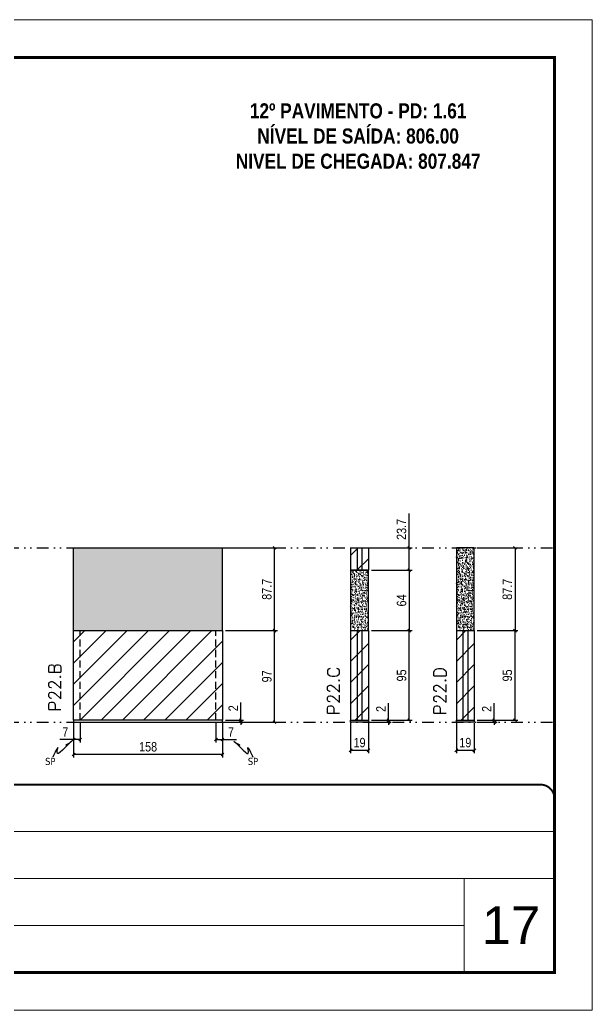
# Model space of a CAD drawing. Extents: x 808 to 7089, y -98 to 17032.
# Drawn here: x 1686 to 2293, y 11388 to 12438 of the extents above; entities that cross this region are included whole.
import ezdxf

# ---------------------------------------------------------------- set-up
doc = ezdxf.new("R2010")
doc.units = 0
for name, pattern in [('CONTINUO', [0]), ('DASHED', [0.75, 0.5, -0.25]), ('DIVIDE2', [0.625, 0.25, -0.125, 0, -0.125, 0, -0.125]), ('HIDDEN', [0.375, 0.25, -0.125])]:
    doc.linetypes.add(name, pattern=pattern)
for name, color, linetype, lineweight in [('CARIMBO', 255, 'Continuous', 9), ('Folhas', 255, 'Continuous', 9), ('REAPROVEITAMENTO', 251, 'Continuous', 9), ('SARRAFO DE PRESSAO', 251, 'DASHED', 9), ('Texto Seção', 7, 'Continuous', 15)]:
    doc.layers.add(name, color=color, linetype=linetype, lineweight=lineweight)
for name, color, linetype in [('COTA', 241, 'Continuous'), ('NOMENCLATURA', 7, 'Continuous'), ('Nível', 160, 'Continuous'), ('Painéis', 200, 'Continuous'), ('SARR_2.2x7', 40, 'Continuous'), ('Sarrafo de Pressão', 42, 'HIDDEN'), ('texto', 7, 'Continuous')]:
    doc.layers.add(name, color=color, linetype=linetype)
doc.styles.add('ARIAL', font='arial.ttf')
doc.styles.add('COTA TECNICA', font='techl___.ttf', dxfattribs={"height": 10})
doc.styles.add('COTA TECNICA-50', font='techl___.ttf', dxfattribs={"height": 10})
doc.styles.add('REGUA-120', font='ROMANS.shx', dxfattribs={"height": 15})
doc.styles.add('ROMANC', font='techb___.ttf', dxfattribs={"height": 2.5})
doc.styles.get("Standard").update_dxf_attribs({"font": 'arial.ttf'})
doc.dimstyles.new('COTA PAINEL-50', dxfattribs={"dimtxt": 10, "dimasz": 3, "dimexe": 3, "dimexo": 3, "dimgap": 3, "dimtad": 1, "dimdec": 1, "dimzin": 12, "dimdsep": 46, "dimtxsty": 'COTA TECNICA-50', "dimblk1": 'OBLIQUE', "dimblk2": 'OBLIQUE', "dimsah": 1, "dimcen": 0.9, "dimclrd": 4, "dimclre": 4, "dimclrt": 240, "dimadec": 1, "dimazin": 3, "dimtfac": 1, "dimtdec": 1, "dimtmove": 0, "dimatfit": 3, "dimfxl": 1, "dimtolj": 1, "dimtzin": 12, "dimarcsym": 0})
doc.dimstyles.new('PAINEL', dxfattribs={"dimtxt": 10, "dimasz": 3, "dimexe": 3, "dimexo": 3, "dimgap": 3, "dimtad": 1, "dimdec": 1, "dimzin": 12, "dimdsep": 46, "dimtxsty": 'COTA TECNICA', "dimblk1": 'OBLIQUE', "dimblk2": 'OBLIQUE', "dimsah": 1, "dimcen": 0.9, "dimclrd": 4, "dimclre": 4, "dimclrt": 240, "dimadec": 1, "dimazin": 3, "dimtfac": 1, "dimtdec": 1, "dimtmove": 0, "dimatfit": 3, "dimfxl": 1, "dimtolj": 1, "dimtzin": 12, "dimarcsym": 0})
doc.dimstyles.get("Standard").update_dxf_attribs({"dimtxt": 0.18, "dimasz": 0.18, "dimexe": 0.18, "dimexo": 0.0625, "dimgap": 0.09, "dimtad": 0, "dimtih": 1, "dimtoh": 1, "dimdec": 4, "dimzin": 0, "dimdsep": 46, "dimtxsty": 'Standard', "dimcen": 0.09, "dimadec": 0, "dimazin": 0, "dimtfac": 1, "dimtdec": 4, "dimtofl": 0, "dimtmove": 0, "dimatfit": 3, "dimfxl": 1, "dimtolj": 1, "dimtzin": 0, "dimarcsym": 0})

# ---------------------------------------------------------------- blocks, each defined once
blk = doc.blocks.new('9999999999')
at = {"color": 30, "linetype": 'CONTINUO'}
for p, q in [((98564.6, 34379.6), (99584, 34379.6)), ((98564.6, 34329.8), (99488, 34329.8)), ((99584, 34329.8), (99488, 34329.8)), ((99488, 34329.8), (99488, 34230.2)), ((98564.6, 34280), (99488, 34280))]:
    blk.add_line(p, q, dxfattribs=at)
at = {"color": 30, "linetype": 'CONTINUO', "const_width": 2}
blk.add_lwpolyline([(99584, 34230.2), (99584, 34414.4, 0.414214), (99569, 34429.4), (98229, 34429.4, 0.414214), (98214, 34414.4), (98214, 34245.2, 0.414214), (98229, 34230.2), (99584, 34230.2)], format="xyb", dxfattribs=at)
at = {"layer": 'Folhas'}
blk.add_lwpolyline([(98139, 34190.2), (99624, 34190.2), (99624, 35240.2), (98139, 35240.2)], close=True, dxfattribs=at)
at = {"layer": 'Folhas', "color": 30, "const_width": 3}
blk.add_lwpolyline([(98214, 34230.2), (99584, 34230.2), (99584, 35200.2), (98214, 35200.2)], close=True, dxfattribs=at)
blk = doc.blocks.new('_Oblique')
at = {"color": 0, "linetype": 'ByBlock', "lineweight": -2}
blk.add_line((-0.5, -0.5), (0.5, 0.5), dxfattribs=at)
blk = doc.blocks.new('*D1472')
at = {"layer": 'COTA', "color": 4, "lineweight": -2, "transparency": 16777216}
for p, q in [((1743.1, 11692.6), (1743.1, 11656.2)), ((1901.1, 11692.6), (1901.1, 11656.2)), ((1901.1, 11659.2), (1743.1, 11659.2))]:
    blk.add_line(p, q, dxfattribs=at)
at = {"layer": 'Defpoints', "color": 0, "transparency": 16777216}
for p in [(1743.1, 11695.6), (1901.1, 11695.6), (1743.1, 11659.2)]:
    blk.add_point(p, dxfattribs=at)
at = {"layer": 'COTA', "color": 4, "lineweight": -2, "transparency": 16777216, "xscale": 3, "yscale": 3, "zscale": 3, "rotation": 180}
blk.add_blockref('_Oblique', (1743.1, 11659.2), dxfattribs=at)
at = {"layer": 'COTA', "color": 4, "lineweight": -2, "transparency": 16777216, "xscale": 3, "yscale": 3, "zscale": 3}
blk.add_blockref('_Oblique', (1901.1, 11659.2), dxfattribs=at)
at = {"layer": 'COTA', "color": 240, "transparency": 16777216, "insert": (1822.1, 11667.4), "char_height": 10, "attachment_point": 5, "style": 'COTA TECNICA'}
blk.add_mtext('\\A1;158', dxfattribs=at)
blk = doc.blocks.new('*D1473')
at = {"layer": 'COTA', "color": 4, "lineweight": -2, "transparency": 16777216}
for p, q in [((1894.1, 11692.6), (1894.1, 11672.1)), ((1901.1, 11690.6), (1901.1, 11672.1)), ((1894.1, 11675.1), (1901.1, 11675.1)), ((1901.1, 11675.1), (1915.9, 11675.1))]:
    blk.add_line(p, q, dxfattribs=at)
at = {"layer": 'Defpoints', "color": 0, "transparency": 16777216}
for p in [(1894.1, 11695.6), (1901.1, 11693.6), (1901.1, 11675.1)]:
    blk.add_point(p, dxfattribs=at)
at = {"layer": 'COTA', "color": 4, "lineweight": -2, "transparency": 16777216, "xscale": 3, "yscale": 3, "zscale": 3, "rotation": 180}
blk.add_blockref('_Oblique', (1894.1, 11675.1), dxfattribs=at)
at = {"layer": 'COTA', "color": 4, "lineweight": -2, "transparency": 16777216, "xscale": 3, "yscale": 3, "zscale": 3}
blk.add_blockref('_Oblique', (1901.1, 11675.1), dxfattribs=at)
at = {"layer": 'COTA', "color": 240, "transparency": 16777216, "insert": (1910, 11683.2), "char_height": 10, "attachment_point": 5, "style": 'COTA TECNICA-50'}
blk.add_mtext('\\A1;7', dxfattribs=at)
blk = doc.blocks.new('*D1474')
at = {"layer": 'COTA', "color": 4, "lineweight": -2, "transparency": 16777216}
for p, q in [((1743.1, 11690.6), (1743.1, 11672.1)), ((1750.1, 11692.6), (1750.1, 11672.1)), ((1743.1, 11675.1), (1728.4, 11675.1)), ((1750.1, 11675.1), (1743.1, 11675.1))]:
    blk.add_line(p, q, dxfattribs=at)
at = {"layer": 'Defpoints', "color": 0, "transparency": 16777216}
for p in [(1743.1, 11693.6), (1750.1, 11695.6), (1743.1, 11675.1)]:
    blk.add_point(p, dxfattribs=at)
at = {"layer": 'COTA', "color": 4, "lineweight": -2, "transparency": 16777216, "xscale": 3, "yscale": 3, "zscale": 3, "rotation": 180}
blk.add_blockref('_Oblique', (1743.1, 11675.1), dxfattribs=at)
at = {"layer": 'COTA', "color": 4, "lineweight": -2, "transparency": 16777216, "xscale": 3, "yscale": 3, "zscale": 3}
blk.add_blockref('_Oblique', (1750.1, 11675.1), dxfattribs=at)
at = {"layer": 'COTA', "color": 240, "transparency": 16777216, "insert": (1734.3, 11683.2), "char_height": 10, "attachment_point": 5, "style": 'COTA TECNICA-50'}
blk.add_mtext('\\A1;7', dxfattribs=at)
blk = doc.blocks.new('*D1475')
at = {"layer": 'COTA', "color": 4, "lineweight": -2, "transparency": 16777216}
for p, q in [((1920.4, 11695.6), (1920.4, 11714.4)), ((1904.1, 11695.6), (1923.4, 11695.6)), ((1904.1, 11693.6), (1923.4, 11693.6)), ((1920.4, 11693.6), (1920.4, 11695.6)), ((1920.4, 11693.6), (1920.4, 11690.6))]:
    blk.add_line(p, q, dxfattribs=at)
at = {"layer": 'Defpoints', "color": 0, "transparency": 16777216}
for p in [(1901.1, 11695.6), (1901.1, 11693.6), (1920.4, 11693.6)]:
    blk.add_point(p, dxfattribs=at)
at = {"layer": 'COTA', "color": 4, "lineweight": -2, "transparency": 16777216, "xscale": 3, "yscale": 3, "zscale": 3}
for p, rotation in [((1920.4, 11695.6), 270), ((1920.4, 11693.6), 90)]:
    blk.add_blockref('_Oblique', p, dxfattribs=dict(at, rotation=rotation))
at = {"layer": 'COTA', "color": 240, "transparency": 16777216, "insert": (1912.4, 11708.3), "char_height": 10, "attachment_point": 5, "rotation": 90, "style": 'COTA TECNICA-50'}
blk.add_mtext('\\A1;2', dxfattribs=at)
blk = doc.blocks.new('*D1476')
at = {"layer": 'COTA', "color": 4, "lineweight": -2, "transparency": 16777216}
for p, q in [((1904.1, 11790.6), (1959.2, 11790.6)), ((1956.2, 11693.6), (1956.2, 11790.6)), ((1904.1, 11693.6), (1959.2, 11693.6))]:
    blk.add_line(p, q, dxfattribs=at)
at = {"layer": 'Defpoints', "color": 0, "transparency": 16777216}
for p in [(1901.1, 11790.6), (1956.2, 11790.6), (1901.1, 11693.6)]:
    blk.add_point(p, dxfattribs=at)
at = {"layer": 'COTA', "color": 4, "lineweight": -2, "transparency": 16777216, "xscale": 3, "yscale": 3, "zscale": 3}
for p, rotation in [((1956.2, 11790.6), 90), ((1956.2, 11693.6), 270)]:
    blk.add_blockref('_Oblique', p, dxfattribs=dict(at, rotation=rotation))
at = {"layer": 'COTA', "color": 240, "transparency": 16777216, "insert": (1948.1, 11742.1), "char_height": 10, "attachment_point": 5, "rotation": 90, "style": 'COTA TECNICA-50'}
blk.add_mtext('\\A1;97', dxfattribs=at)
blk = doc.blocks.new('*D1477')
at = {"layer": 'COTA', "color": 4, "lineweight": -2, "transparency": 16777216}
for p, q in [((1870.1, 11878.3), (1959.2, 11878.3)), ((1956.2, 11790.6), (1956.2, 11878.3)), ((1904.1, 11790.6), (1959.2, 11790.6))]:
    blk.add_line(p, q, dxfattribs=at)
at = {"layer": 'Defpoints', "color": 0, "transparency": 16777216}
for p in [(1867.1, 11878.3), (1956.2, 11878.3), (1901.1, 11790.6)]:
    blk.add_point(p, dxfattribs=at)
at = {"layer": 'COTA', "color": 4, "lineweight": -2, "transparency": 16777216, "xscale": 3, "yscale": 3, "zscale": 3}
for p, rotation in [((1956.2, 11878.3), 90), ((1956.2, 11790.6), 270)]:
    blk.add_blockref('_Oblique', p, dxfattribs=dict(at, rotation=rotation))
at = {"layer": 'COTA', "color": 240, "transparency": 16777216, "insert": (1948.1, 11834.4), "char_height": 10, "attachment_point": 5, "rotation": 90, "style": 'COTA TECNICA-50'}
blk.add_mtext('\\A1;87.7', dxfattribs=at)
blk = doc.blocks.new('*D1463')
at = {"layer": 'COTA', "color": 4, "lineweight": -2, "transparency": 16777216}
for p, q in [((2036.9, 11692.6), (2036.9, 11660.7)), ((2055.9, 11692.6), (2055.9, 11660.7)), ((2036.9, 11663.7), (2055.9, 11663.7))]:
    blk.add_line(p, q, dxfattribs=at)
at = {"layer": 'Defpoints', "color": 0, "transparency": 16777216}
for p in [(2036.9, 11695.6), (2055.9, 11695.6), (2055.9, 11663.7)]:
    blk.add_point(p, dxfattribs=at)
at = {"layer": 'COTA', "color": 4, "lineweight": -2, "transparency": 16777216, "xscale": 3, "yscale": 3, "zscale": 3, "rotation": 180}
blk.add_blockref('_Oblique', (2036.9, 11663.7), dxfattribs=at)
at = {"layer": 'COTA', "color": 4, "lineweight": -2, "transparency": 16777216, "xscale": 3, "yscale": 3, "zscale": 3}
blk.add_blockref('_Oblique', (2055.9, 11663.7), dxfattribs=at)
at = {"layer": 'COTA', "color": 240, "transparency": 16777216, "insert": (2046.4, 11671.8), "char_height": 10, "attachment_point": 5, "style": 'COTA TECNICA'}
blk.add_mtext('\\A1;19', dxfattribs=at)
blk = doc.blocks.new('*D1464')
at = {"layer": 'COTA', "color": 4, "lineweight": -2, "transparency": 16777216}
for p, q in [((2077.1, 11695.6), (2077.1, 11713.7)), ((2058.9, 11695.6), (2080.1, 11695.6)), ((2058.9, 11693.6), (2080.1, 11693.6)), ((2077.1, 11693.6), (2077.1, 11695.6)), ((2077.1, 11693.6), (2077.1, 11690.6))]:
    blk.add_line(p, q, dxfattribs=at)
at = {"layer": 'Defpoints', "color": 0, "transparency": 16777216}
for p in [(2055.9, 11695.6), (2055.9, 11693.6), (2077.1, 11695.6)]:
    blk.add_point(p, dxfattribs=at)
at = {"layer": 'COTA', "color": 4, "lineweight": -2, "transparency": 16777216, "xscale": 3, "yscale": 3, "zscale": 3}
for p, rotation in [((2077.1, 11695.6), 270), ((2077.1, 11693.6), 90)]:
    blk.add_blockref('_Oblique', p, dxfattribs=dict(at, rotation=rotation))
at = {"layer": 'COTA', "color": 240, "transparency": 16777216, "insert": (2069.1, 11707.6), "char_height": 10, "attachment_point": 5, "rotation": 90, "style": 'COTA TECNICA-50'}
blk.add_mtext('\\A1;2', dxfattribs=at)
blk = doc.blocks.new('*D1483')
at = {"layer": 'COTA', "color": 4, "linetype": 'ByBlock', "lineweight": -2, "transparency": 16777216}
for p, q in [((2058.9, 11854.6), (2102.1, 11854.6)), ((2099.1, 11854.6), (2099.1, 11790.6)), ((2058.9, 11790.6), (2102.1, 11790.6))]:
    blk.add_line(p, q, dxfattribs=at)
at = {"layer": 'Defpoints', "color": 0, "linetype": 'ByBlock', "transparency": 16777216}
for p in [(2055.9, 11854.6), (2055.9, 11790.6), (2099.1, 11790.6)]:
    blk.add_point(p, dxfattribs=at)
at = {"layer": 'COTA', "color": 4, "linetype": 'ByBlock', "lineweight": -2, "transparency": 16777216, "xscale": 3, "yscale": 3, "zscale": 3}
for p, rotation in [((2099.1, 11854.6), 90), ((2099.1, 11790.6), 270)]:
    blk.add_blockref('_Oblique', p, dxfattribs=dict(at, rotation=rotation))
at = {"layer": 'COTA', "color": 240, "linetype": 'ByBlock', "transparency": 16777216, "insert": (2091, 11822.6), "char_height": 10, "attachment_point": 5, "rotation": 90, "style": 'COTA TECNICA'}
blk.add_mtext('\\A1;64', dxfattribs=at)
blk = doc.blocks.new('*D1484')
at = {"layer": 'COTA', "color": 4, "lineweight": -2, "transparency": 16777216}
for p, q in [((2058.9, 11790.6), (2102.1, 11790.6)), ((2099.1, 11695.6), (2099.1, 11790.6)), ((2058.9, 11695.6), (2102.1, 11695.6))]:
    blk.add_line(p, q, dxfattribs=at)
at = {"layer": 'Defpoints', "color": 0, "transparency": 16777216}
for p in [(2055.9, 11790.6), (2099.1, 11790.6), (2055.9, 11695.6)]:
    blk.add_point(p, dxfattribs=at)
at = {"layer": 'COTA', "color": 4, "lineweight": -2, "transparency": 16777216, "xscale": 3, "yscale": 3, "zscale": 3}
for p, rotation in [((2099.1, 11790.6), 90), ((2099.1, 11695.6), 270)]:
    blk.add_blockref('_Oblique', p, dxfattribs=dict(at, rotation=rotation))
at = {"layer": 'COTA', "color": 240, "transparency": 16777216, "insert": (2091, 11743.1), "char_height": 10, "attachment_point": 5, "rotation": 90, "style": 'COTA TECNICA-50'}
blk.add_mtext('\\A1;95', dxfattribs=at)
blk = doc.blocks.new('*D1494')
at = {"layer": 'COTA', "color": 4, "lineweight": -2, "transparency": 16777216}
for p, q in [((2149.1, 11692.6), (2149.1, 11660.7)), ((2168.1, 11692.6), (2168.1, 11660.7)), ((2149.1, 11663.7), (2168.1, 11663.7))]:
    blk.add_line(p, q, dxfattribs=at)
at = {"layer": 'Defpoints', "color": 0, "transparency": 16777216}
for p in [(2149.1, 11695.6), (2168.1, 11695.6), (2168.1, 11663.7)]:
    blk.add_point(p, dxfattribs=at)
at = {"layer": 'COTA', "color": 4, "lineweight": -2, "transparency": 16777216, "xscale": 3, "yscale": 3, "zscale": 3, "rotation": 180}
blk.add_blockref('_Oblique', (2149.1, 11663.7), dxfattribs=at)
at = {"layer": 'COTA', "color": 4, "lineweight": -2, "transparency": 16777216, "xscale": 3, "yscale": 3, "zscale": 3}
blk.add_blockref('_Oblique', (2168.1, 11663.7), dxfattribs=at)
at = {"layer": 'COTA', "color": 240, "transparency": 16777216, "insert": (2158.6, 11671.8), "char_height": 10, "attachment_point": 5, "style": 'COTA TECNICA'}
blk.add_mtext('\\A1;19', dxfattribs=at)
blk = doc.blocks.new('*D1495')
at = {"layer": 'COTA', "color": 4, "lineweight": -2, "transparency": 16777216}
for p, q in [((2189.3, 11695.6), (2189.3, 11713.7)), ((2171.1, 11695.6), (2192.3, 11695.6)), ((2171.1, 11693.6), (2192.3, 11693.6)), ((2189.3, 11693.6), (2189.3, 11695.6)), ((2189.3, 11693.6), (2189.3, 11690.6))]:
    blk.add_line(p, q, dxfattribs=at)
at = {"layer": 'Defpoints', "color": 0, "transparency": 16777216}
for p in [(2168.1, 11695.6), (2168.1, 11693.6), (2189.3, 11695.6)]:
    blk.add_point(p, dxfattribs=at)
at = {"layer": 'COTA', "color": 4, "lineweight": -2, "transparency": 16777216, "xscale": 3, "yscale": 3, "zscale": 3}
for p, rotation in [((2189.3, 11695.6), 270), ((2189.3, 11693.6), 90)]:
    blk.add_blockref('_Oblique', p, dxfattribs=dict(at, rotation=rotation))
at = {"layer": 'COTA', "color": 240, "transparency": 16777216, "insert": (2181.3, 11707.6), "char_height": 10, "attachment_point": 5, "rotation": 90, "style": 'COTA TECNICA-50'}
blk.add_mtext('\\A1;2', dxfattribs=at)
blk = doc.blocks.new('*D1496')
at = {"layer": 'COTA', "color": 4, "linetype": 'ByBlock', "lineweight": -2, "transparency": 16777216}
for p, q in [((2171.1, 11878.3), (2214.3, 11878.3)), ((2211.3, 11878.3), (2211.3, 11790.6)), ((2171.1, 11790.6), (2214.3, 11790.6))]:
    blk.add_line(p, q, dxfattribs=at)
at = {"layer": 'Defpoints', "color": 0, "linetype": 'ByBlock', "transparency": 16777216}
for p in [(2168.1, 11878.3), (2168.1, 11790.6), (2211.3, 11790.6)]:
    blk.add_point(p, dxfattribs=at)
at = {"layer": 'COTA', "color": 4, "linetype": 'ByBlock', "lineweight": -2, "transparency": 16777216, "xscale": 3, "yscale": 3, "zscale": 3}
for p, rotation in [((2211.3, 11878.3), 90), ((2211.3, 11790.6), 270)]:
    blk.add_blockref('_Oblique', p, dxfattribs=dict(at, rotation=rotation))
at = {"layer": 'COTA', "color": 240, "linetype": 'ByBlock', "transparency": 16777216, "insert": (2203.2, 11834.4), "char_height": 10, "attachment_point": 5, "rotation": 90, "style": 'COTA TECNICA'}
blk.add_mtext('\\A1;87.7', dxfattribs=at)
blk = doc.blocks.new('*D1497')
at = {"layer": 'COTA', "color": 4, "lineweight": -2, "transparency": 16777216}
for p, q in [((2171.1, 11790.6), (2214.3, 11790.6)), ((2211.3, 11695.6), (2211.3, 11790.6)), ((2171.1, 11695.6), (2214.3, 11695.6))]:
    blk.add_line(p, q, dxfattribs=at)
at = {"layer": 'Defpoints', "color": 0, "transparency": 16777216}
for p in [(2168.1, 11790.6), (2211.3, 11790.6), (2168.1, 11695.6)]:
    blk.add_point(p, dxfattribs=at)
at = {"layer": 'COTA', "color": 4, "lineweight": -2, "transparency": 16777216, "xscale": 3, "yscale": 3, "zscale": 3}
for p, rotation in [((2211.3, 11790.6), 90), ((2211.3, 11695.6), 270)]:
    blk.add_blockref('_Oblique', p, dxfattribs=dict(at, rotation=rotation))
at = {"layer": 'COTA', "color": 240, "transparency": 16777216, "insert": (2203.2, 11743.1), "char_height": 10, "attachment_point": 5, "rotation": 90, "style": 'COTA TECNICA-50'}
blk.add_mtext('\\A1;95', dxfattribs=at)
blk = doc.blocks.new('*D1500')
at = {"layer": 'COTA', "color": 4, "lineweight": -2, "transparency": 16777216}
for p, q in [((2099.1, 11878.3), (2099.1, 11914.6)), ((2058.9, 11878.3), (2102.1, 11878.3)), ((2099.1, 11854.6), (2099.1, 11878.3)), ((2058.9, 11854.6), (2102.1, 11854.6))]:
    blk.add_line(p, q, dxfattribs=at)
at = {"layer": 'Defpoints', "color": 0, "transparency": 16777216}
for p in [(2055.9, 11878.3), (2099.1, 11878.3), (2055.9, 11854.6)]:
    blk.add_point(p, dxfattribs=at)
at = {"layer": 'COTA', "color": 4, "lineweight": -2, "transparency": 16777216, "xscale": 3, "yscale": 3, "zscale": 3}
for p, rotation in [((2099.1, 11878.3), 90), ((2099.1, 11854.6), 270)]:
    blk.add_blockref('_Oblique', p, dxfattribs=dict(at, rotation=rotation))
at = {"layer": 'COTA', "color": 240, "transparency": 16777216, "insert": (2090.9, 11897.9), "char_height": 10, "attachment_point": 5, "rotation": 90, "style": 'COTA TECNICA'}
blk.add_mtext('\\A1;23.7', dxfattribs=at)

msp = doc.modelspace()

# ---------------------------------------------------------------- hatches: boundary and pattern name
at = {"layer": 'COTA', "linetype": 'ByBlock'}
h = msp.add_hatch(dxfattribs=at)
h.set_pattern_fill('AR-CONC', color=256, scale=0.03)
h.set_pattern_definition([(50, (-6635.958, 7742.598), (5.46554, -0.4781726), [0.5715, -6.2865]), (355, (-6635.958, 7742.598), (-1.0573026, 5.7317054), [0.4572, -5.0292175]), (100.451445, (-6635.5027, 7742.5584), (4.4082374, 5.2535326), [0.4857003, -5.3427073]), (46.1842, (-6635.958, 7744.122), (8.132371, -1.26127), [0.85725, -9.42975]), (96.63556, (-6635.2804, 7744.017), (7.122124, 7.422784), [0.728551, -8.014068]), (351.18415, (-6635.958, 7744.122), (7.122124, 7.422784), [0.685799, -7.543792]), (21, (-6635.196, 7743.741), (4.5484317, -3.067956), [0.5715, -6.2865]), (326, (-6635.196, 7743.741), (1.854061, 5.525639), [0.4572, -5.0292]), (71.451445, (-6634.817, 7743.4855), (6.4024926, 2.457683), [0.4857003, -5.342698]), (37.5, (-6635.9581, 7742.5982), (0.0926581, 2.53665117), [0, -4.96824, 0, -5.1054, 0, -5.04825]), (7.5, (-6635.958, 7742.5982), (2.0045899, 3.00541724), [0, -2.91084, 0, -4.85394, 0, -1.92405]), (327.5, (-6637.6574, 7742.5982), (4.06771786, -0.1718623), [0, -1.905, 0, -5.9436, 0, -7.8867]), (317.5, (-6638.4194, 7742.5982), (4.4438754, 0.7627947), [0, -2.4765, 0, -3.94716, 0, -5.6007])])
h.paths.add_polyline_path([(1743.13, 11878.29), (1743.13, 11790.59), (1901.13, 11790.59), (1901.13, 11878.29)])
h = msp.add_hatch(dxfattribs=at)
h.set_pattern_fill('AR-CONC', color=256, scale=0.03)
h.set_pattern_definition([(50, (-6940.033, 7706.622), (5.46554, -0.4781726), [0.5715, -6.2865]), (355, (-6940.033, 7706.622), (-1.0573026, 5.7317054), [0.4572, -5.0292175]), (100.451445, (-6939.5776, 7706.582), (4.4082374, 5.2535326), [0.4857003, -5.3427073]), (46.1842, (-6940.033, 7708.146), (8.132371, -1.26127), [0.85725, -9.42975]), (96.63556, (-6939.355, 7708.041), (7.122124, 7.422784), [0.728551, -8.014068]), (351.18415, (-6940.033, 7708.146), (7.122124, 7.422784), [0.685799, -7.543792]), (21, (-6939.271, 7707.765), (4.5484317, -3.067956), [0.5715, -6.2865]), (326, (-6939.271, 7707.765), (1.854061, 5.525639), [0.4572, -5.0292]), (71.451445, (-6938.892, 7707.5094), (6.4024926, 2.457683), [0.4857003, -5.342698]), (37.5, (-6940.033, 7706.622), (0.0926581, 2.53665117), [0, -4.96824, 0, -5.1054, 0, -5.04825]), (7.5, (-6940.033, 7706.622), (2.0045899, 3.00541724), [0, -2.91084, 0, -4.85394, 0, -1.92405]), (327.5, (-6941.7323, 7706.622), (4.06771786, -0.1718623), [0, -1.905, 0, -5.9436, 0, -7.8867]), (317.5, (-6942.4943, 7706.622), (4.4438754, 0.7627947), [0, -2.4765, 0, -3.94716, 0, -5.6007])])
h.paths.add_polyline_path([(2168.09, 11878.29), (2149.09, 11878.29), (2149.09, 11790.59), (2168.09, 11790.59)])
h = msp.add_hatch(dxfattribs=at)
h.set_pattern_fill('AR-CONC', color=256, scale=0.03)
h.set_pattern_definition([(50, (-7052.2365, 7706.622), (5.46554, -0.4781726), [0.5715, -6.2865]), (355, (-7052.2365, 7706.622), (-1.0573026, 5.7317054), [0.4572, -5.0292175]), (100.451445, (-7051.781, 7706.582), (4.4082374, 5.2535326), [0.4857003, -5.3427073]), (46.1842, (-7052.2365, 7708.146), (8.132371, -1.26127), [0.85725, -9.42975]), (96.63556, (-7051.559, 7708.041), (7.122124, 7.422784), [0.728551, -8.014068]), (351.18415, (-7052.2365, 7708.146), (7.122124, 7.422784), [0.685799, -7.543792]), (21, (-7051.4745, 7707.765), (4.5484317, -3.067956), [0.5715, -6.2865]), (326, (-7051.4745, 7707.765), (1.854061, 5.525639), [0.4572, -5.0292]), (71.451445, (-7051.0955, 7707.5094), (6.4024926, 2.457683), [0.4857003, -5.342698]), (37.5, (-7052.2365, 7706.622), (0.0926581, 2.53665117), [0, -4.96824, 0, -5.1054, 0, -5.04825]), (7.5, (-7052.2365, 7706.622), (2.0045899, 3.00541724), [0, -2.91084, 0, -4.85394, 0, -1.92405]), (327.5, (-7053.9358, 7706.622), (4.06771786, -0.1718623), [0, -1.905, 0, -5.9436, 0, -7.8867]), (317.5, (-7054.6978, 7706.622), (4.4438754, 0.7627947), [0, -2.4765, 0, -3.94716, 0, -5.6007])])
h.paths.add_polyline_path([(2055.89, 11854.61), (2036.89, 11854.61), (2036.89, 11790.59), (2055.89, 11790.59)])
at = {"layer": 'REAPROVEITAMENTO'}
h = msp.add_hatch(dxfattribs=at)
h.set_pattern_fill('ANSI31', color=256, scale=5)
h.paths.add_polyline_path([(2055.89, 11878.29), (2036.89, 11878.29), (2036.89, 11854.61), (2055.89, 11854.61)])
h = msp.add_hatch(dxfattribs=at)
h.set_pattern_fill('ANSI31', color=256, scale=5)
h.paths.add_polyline_path([(1901.13, 11695.59), (1901.13, 11717.59), (1901.13, 11790.59), (1743.13, 11790.59), (1743.13, 11695.59)])
h = msp.add_hatch(dxfattribs=at)
h.set_pattern_fill('ANSI31', color=256, scale=5)
h.paths.add_polyline_path([(2055.89, 11790.59), (2036.89, 11790.59), (2036.89, 11695.59), (2055.89, 11695.59)])
h = msp.add_hatch(dxfattribs=at)
h.set_pattern_fill('ANSI31', color=256, scale=5)
h.paths.add_polyline_path([(2149.09, 11695.59), (2168.09, 11695.59), (2168.09, 11790.59), (2149.09, 11790.59)])

# ---------------------------------------------------------------- linework, layer by layer
at = {"layer": 'COTA', "linetype": 'ByBlock'}
for p, q in [((1743.13, 11878.29), (1743.13, 11878.29)), ((1743.13, 11790.59), (1743.13, 11878.29)), ((1743.13, 11878.29), (1901.13, 11878.29)), ((1901.13, 11790.59), (1901.13, 11878.29))]:
    msp.add_line(p, q, dxfattribs=at)
for points in [[(2149.09, 11790.59), (2168.09, 11790.59), (2168.09, 11878.29), (2149.09, 11878.29)], [(2036.89, 11790.59), (2055.89, 11790.59), (2055.89, 11854.61), (2036.89, 11854.61)]]:
    msp.add_lwpolyline(points, close=True, dxfattribs=at)
at = {"layer": 'Nível', "color": 4, "linetype": 'DIVIDE2', "ltscale": 50}
for p, q in [((1232.21, 11878.29), (2253.17, 11878.29)), ((1232.21, 11693.59), (2253.17, 11693.59))]:
    msp.add_line(p, q, dxfattribs=at)
at = {"layer": 'Painéis'}
for p, q in [((2036.89, 11878.29), (2036.89, 11854.59)), ((2036.89, 11878.29), (2055.89, 11878.29)), ((2055.89, 11878.29), (2055.89, 11854.59)), ((2036.89, 11854.59), (2055.89, 11854.59)), ((2036.89, 11854.59), (2055.89, 11854.59)), ((1743.13, 11790.59), (1901.13, 11790.59)), ((2036.89, 11790.59), (2036.89, 11695.59)), ((2036.89, 11790.59), (2055.89, 11790.59)), ((2055.89, 11790.59), (2055.89, 11695.59)), ((2149.09, 11790.59), (2149.09, 11695.59)), ((2149.09, 11790.59), (2168.09, 11790.59)), ((2168.09, 11790.59), (2168.09, 11695.59)), ((1901.13, 11695.59), (1743.13, 11695.59)), ((1901.13, 11695.59), (1743.13, 11695.59)), ((1743.13, 11695.59), (1743.13, 11693.59)), ((1743.13, 11693.59), (1901.13, 11693.59)), ((1901.13, 11693.59), (1901.13, 11695.59)), ((2036.89, 11695.59), (2055.89, 11695.59)), ((2036.89, 11695.59), (2055.89, 11695.59)), ((2036.89, 11693.59), (2036.89, 11695.59)), ((2055.89, 11693.59), (2036.89, 11693.59)), ((2055.89, 11695.59), (2055.89, 11693.59)), ((2149.09, 11695.59), (2168.09, 11695.59)), ((2149.09, 11695.59), (2168.09, 11695.59)), ((2149.09, 11693.59), (2149.09, 11695.59)), ((2168.09, 11693.59), (2149.09, 11693.59)), ((2168.09, 11695.59), (2168.09, 11693.59))]:
    msp.add_line(p, q, dxfattribs=at)
for points in [[(1743.13, 11695.59), (1743.13, 11790.59)], [(1901.13, 11790.59), (1901.13, 11717.59), (1901.13, 11695.59)]]:
    msp.add_lwpolyline(points, dxfattribs=at)
at = {"layer": 'SARR_2.2x7'}
for p, q in [((2043.89, 11878.29), (2043.89, 11854.59)), ((2048.89, 11878.29), (2048.89, 11854.59)), ((2043.89, 11790.59), (2043.89, 11695.59)), ((2048.89, 11790.59), (2048.89, 11695.59)), ((2156.09, 11790.59), (2156.09, 11695.59)), ((2161.09, 11790.59), (2161.09, 11695.59))]:
    msp.add_line(p, q, dxfattribs=at)
at = {"layer": 'Sarrafo de Pressão', "ltscale": 30}
for p, q in [((1750.13, 11717.59), (1750.13, 11790.59)), ((1894.13, 11717.59), (1894.13, 11790.59)), ((1750.13, 11695.59), (1750.13, 11717.59)), ((1894.13, 11695.59), (1894.13, 11717.59))]:
    msp.add_line(p, q, dxfattribs=at)

# ---------------------------------------------------------------- block references
at = {"layer": 'SARRAFO DE PRESSAO', "color": 6, "linetype": 'ByBlock'}
msp.add_blockref('9999999999', (-97330.81, -22802.03), dxfattribs=at)

# ---------------------------------------------------------------- texts
at = {"layer": 'CARIMBO', "style": 'ARIAL'}
msp.add_text('17', height=40, dxfattribs=at).set_placement((2176.03, 11458.32))
at = {"layer": 'NOMENCLATURA', "color": 2, "insert": (2044.91, 12376.32), "char_height": 16, "attachment_point": 2, "style": 'ROMANC'}
msp.add_mtext_dynamic_manual_height_columns('\\P12º PAVIMENTO - PD: 1.61\\PNÍVEL DE SAÍDA: 806.00\\PNIVEL DE CHEGADA: 807.847', width=328.3607, gutter_width=1, heights=[0], dxfattribs=at)
at = {"layer": 'texto', "color": 0, "char_height": 7.5, "attachment_point": 5}
for insert in [(1718.35, 11651.91), (1933.38, 11651.91)]:
    msp.add_mtext('{\\fTahoma|b0|i0|c0|p34;\\C4;SP}', dxfattribs=dict(at, insert=insert))
at = {"layer": 'Texto Seção', "char_height": 13, "attachment_point": 7, "rotation": 90, "style": 'REGUA-120'}
for s, insert, width in [('P22.B', (1729.66, 11704.84), 285.3299), ('P22.C', (2025.3, 11701), 160.3299), ('P22.D', (2138.16, 11701), 160.3299)]:
    msp.add_mtext(s, dxfattribs=dict(at, insert=insert, width=width))

# ---------------------------------------------------------------- dimensions: what is measured, and where the dimension line sits
at = {"layer": 'COTA'}
for base, p1, p2, angle, dimstyle, picture, middle in [((2099.1, 11878.29), (2055.89, 11854.59), (2055.89, 11878.29), 90, 'PAINEL', '*D1500', (2090.88, 11897.92)), ((1956.21, 11878.29), (1901.13, 11790.59), (1867.13, 11878.29), 90, 'COTA PAINEL-50', '*D1477', (1948.12, 11834.44)), ((1956.21, 11790.59), (1901.13, 11693.59), (1901.13, 11790.59), 90, 'COTA PAINEL-50', '*D1476', (1948.11, 11742.09)), ((2099.1, 11790.59), (2055.89, 11695.59), (2055.89, 11790.59), 90, 'COTA PAINEL-50', '*D1484', (2090.96, 11743.09)), ((2211.3, 11790.59), (2168.09, 11695.59), (2168.09, 11790.59), 90, 'COTA PAINEL-50', '*D1497', (2203.16, 11743.09)), ((1743.13, 11675.08), (1750.13, 11695.59), (1743.13, 11693.59), 180, 'COTA PAINEL-50', '*D1474', (1734.26, 11683.15))]:
    dim = msp.add_linear_dim(base=base, p1=p1, p2=p2, angle=angle, dimstyle=dimstyle, dxfattribs=at)
    dim.commit()
    dim.dimension.update_dxf_attribs({"geometry": picture, "text_midpoint": middle})
at = {"layer": 'COTA', "linetype": 'ByBlock'}
for base, p1, p2, picture, middle in [((2211.3, 11790.59), (2168.09, 11878.29), (2168.09, 11790.59), '*D1496', (2203.21, 11834.44)), ((2099.1, 11790.59), (2055.89, 11854.61), (2055.89, 11790.59), '*D1483', (2091, 11822.6))]:
    dim = msp.add_linear_dim(base=base, p1=p1, p2=p2, angle=90, dimstyle='PAINEL', dxfattribs=at)
    dim.commit()
    dim.dimension.update_dxf_attribs({"geometry": picture, "text_midpoint": middle})
at = {"layer": 'COTA'}
for base, p1, p2, picture, middle in [((1920.39, 11693.59), (1901.13, 11695.59), (1901.13, 11693.59), '*D1475', (1920.39, 11708.34)), ((2077.08, 11695.59), (2055.89, 11693.59), (2055.89, 11695.59), '*D1464', (2077.08, 11707.65)), ((2189.28, 11695.59), (2168.09, 11693.59), (2168.09, 11695.59), '*D1495', (2189.28, 11707.65))]:
    dim = msp.add_linear_dim(base=base, p1=p1, p2=p2, angle=90, dimstyle='COTA PAINEL-50', dxfattribs=at)
    dim.commit()
    dim.dimension.update_dxf_attribs({"geometry": picture, "text_midpoint": middle, "dimtype": 160})
dim = msp.add_linear_dim(base=(1743.13, 11659.23), p1=(1901.13, 11695.59), p2=(1743.13, 11695.59), angle=180, dimstyle='PAINEL', override={"dimarcsym": 2}, dxfattribs=at)
dim.commit()
dim.dimension.update_dxf_attribs({"geometry": '*D1472', "text_midpoint": (1822.13, 11667.36)})
dim = msp.add_linear_dim(base=(1901.13, 11675.08), p1=(1894.13, 11695.59), p2=(1901.13, 11693.59), dimstyle='COTA PAINEL-50', dxfattribs=at)
dim.commit()
dim.dimension.update_dxf_attribs({"geometry": '*D1473', "text_midpoint": (1909.99, 11683.15)})
for base, p1, p2, picture, middle in [((2055.89, 11663.7), (2036.89, 11695.59), (2055.89, 11695.59), '*D1463', (2046.39, 11671.78)), ((2168.09, 11663.7), (2149.09, 11695.59), (2168.09, 11695.59), '*D1494', (2158.59, 11671.78))]:
    dim = msp.add_linear_dim(base=base, p1=p1, p2=p2, dimstyle='PAINEL', override={"dimarcsym": 2}, dxfattribs=at)
    dim.commit()
    dim.dimension.update_dxf_attribs({"geometry": picture, "text_midpoint": middle})

# ---------------------------------------------------------------- leaders
at = {"layer": 'COTA', "path_type": 1}
for points in [[(1741.3, 11673.41), (1725.52, 11661.57), (1726.44, 11666.38), (1720.89, 11656.6)], [(1912.96, 11673.41), (1928.74, 11661.57), (1927.82, 11666.38), (1933.37, 11656.6)]]:
    msp.add_leader(points, dimstyle='Standard', override={"dimasz": 8}, dxfattribs=at)

doc.saveas('drawing.dxf')
